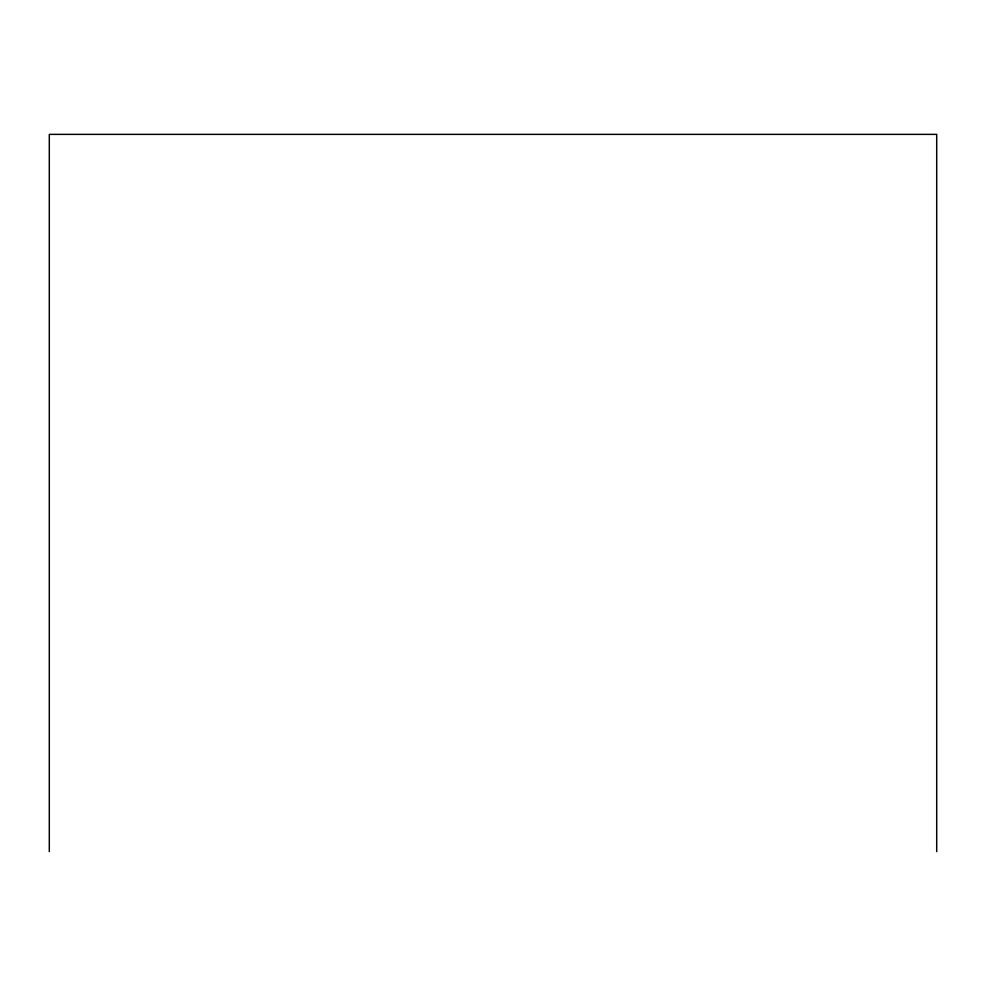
<?xml version="1.0" encoding="UTF-8"?>
<svg xmlns="http://www.w3.org/2000/svg" width="986" height="986" viewBox="0 0 986 986"><rect width="100%" height="100%" fill="white"/><g stroke="black" fill="none" stroke-linecap="round" stroke-linejoin="round"><path stroke-width="1.48" d="M936.7 851.633L936.7 134.367L49.3 134.367L49.3 851.633"/></g></svg>
